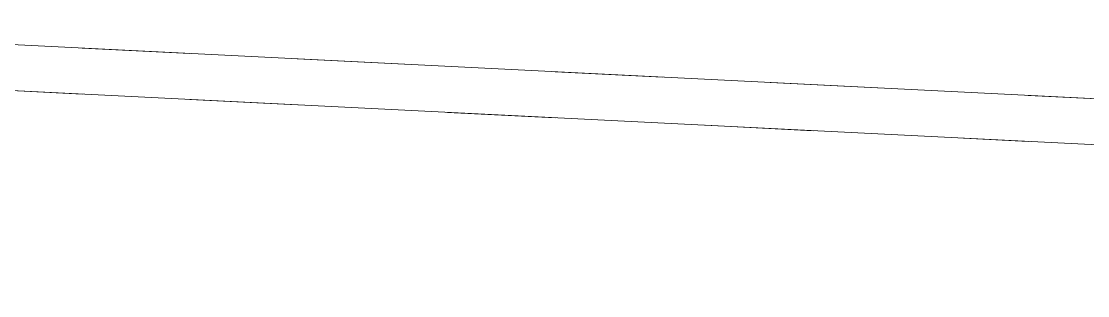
# Model space of a CAD drawing. Header units: metres. Extents: x 10 to 831, y 10 to 584.
# Drawn here: x 327.91 to 337.83, y 283.17 to 285.73 of the extents above; entities that cross this region are included whole.
import ezdxf

# ---------------------------------------------------------------- set-up
doc = ezdxf.new("R2010")
doc.units = ezdxf.units.M
doc.layers.add('VIS', color=8, linetype='Continuous', lineweight=13)

msp = doc.modelspace()

# ---------------------------------------------------------------- linework, layer by layer
at = {"layer": 'VIS'}
for p, q in [((323.4828, 285.728), (366, 283.6021)), ((329.48, 285.428), (328.4804, 285.478)), ((331.4788, 285.328), (330.4792, 285.378)), ((366, 283.1741), (323.2828, 285.31)), ((333.878, 285.208), (332.8784, 285.258)), ((327.4808, 285.1), (328.4804, 285.05)), ((335.8768, 285.108), (334.8772, 285.158)), ((329.48, 285), (330.4792, 284.95)), ((338.6756, 284.9684), (337.2764, 285.038)), ((331.8788, 284.88), (332.8784, 284.83)), ((334.2776, 284.76), (335.2772, 284.71)), ((336.6764, 284.64), (337.2764, 284.61))]:
    msp.add_line(p, q, dxfattribs=at)

doc.saveas('drawing.dxf')
